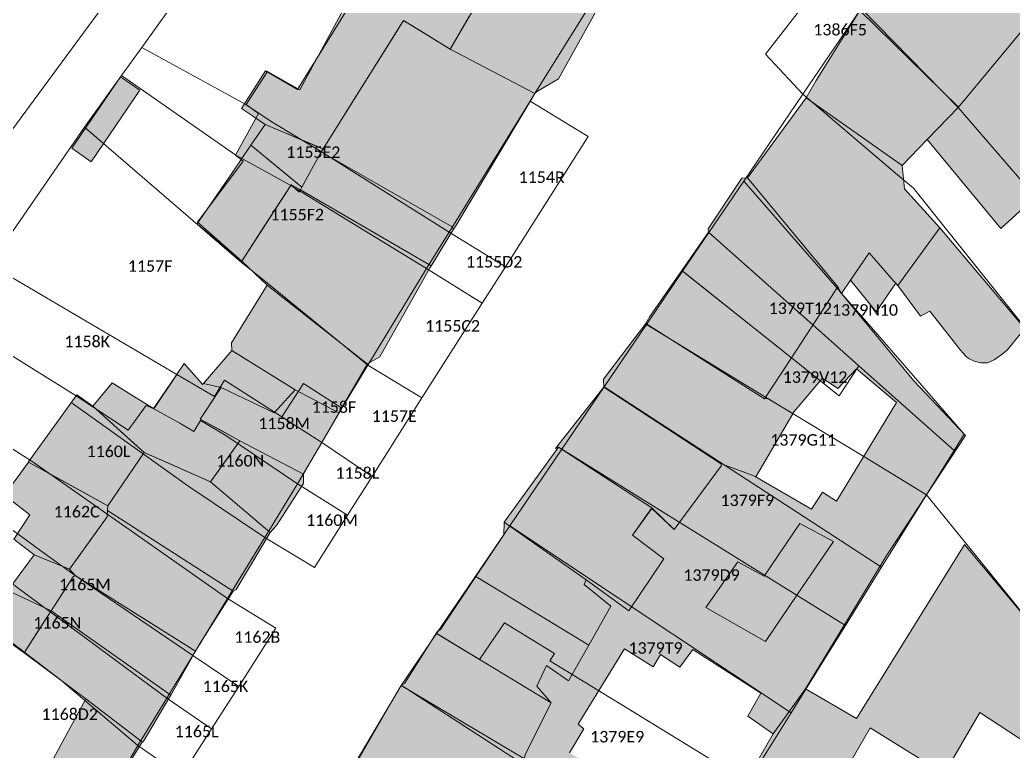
# Model space of a CAD drawing. Header units: metres. Extents: x 113120 to 240396, y 120329 to 242116.
# Drawn here: x 116406.4 to 116475.5, y 121799.9 to 121850.8 of the extents above; entities that cross this region are included whole.
import ezdxf

# ---------------------------------------------------------------- set-up
doc = ezdxf.new("R2010")
doc.units = ezdxf.units.M
doc.header["$LTSCALE"] = 3
for name, color, linetype, lineweight in [('Bpn_CaPa', 78, 'Continuous', 0), ('Bpn_ReBu', 4, 'Continuous', 0), ('Bpt_CaNu', 7, 'Continuous', 0), ('Hachure bâtiment', 11, 'Continuous', 0)]:
    doc.layers.add(name, color=color, linetype=linetype, lineweight=lineweight)
doc.styles.add('Legend', font='')
doc.styles.get('Legend').set_extended_font_data('Calibri')

msp = doc.modelspace()

# ---------------------------------------------------------------- hatches: boundary and pattern name
at = {"layer": 'Hachure bâtiment'}
h = msp.add_hatch(color=256, dxfattribs=at)
h.dxf.hatch_style = 1
h.paths.add_polyline_path([(116441.077, 121856.999), (116440.914, 121856.794), (116440.902, 121856.801), (116439.158, 121857.787), (116438.631, 121858.085), (116436.343, 121859.172), (116434.728, 121860.004), (116434.434, 121860.155), (116433.946, 121860.406), (116434.281, 121861.365), (116436.499, 121864.6), (116436.506, 121864.609), (116437.086, 121865.455), (116437.261, 121865.339), (116437.443, 121865.218), (116437.818, 121864.969), (116439.539, 121867.417), (116438.623, 121867.926), (116436.676, 121869.009), (116437.404, 121870.317), (116439.441, 121869.242), (116440.433, 121868.719), (116440.452, 121868.715), (116441.615, 121868.485), (116445.12, 121867.791), (116444.145, 121866.155), (116443.563, 121865.179), (116443.011, 121864.251), (116441.845, 121862.295), (116441.843, 121862.292), (116441.859, 121862.285), (116443.957, 121861.379), (116444.132, 121860.848), (116444.095, 121860.801), (116441.805, 121857.916)], flags=16)
h.paths.add_polyline_path([(116434.976, 121855.232), (116433.905, 121855.761), (116434.008, 121855.904), (116436.343, 121859.172), (116436.951, 121858.883), (116437.877, 121858.443), (116438.631, 121858.085), (116436.213, 121854.621), (116436.089, 121854.444), (116438.835, 121853.095), (116438.537, 121852.581), (116437.631, 121851.02), (116436.321, 121848.763), (116433.639, 121850.396), (116433.375, 121850.556), (116433.234, 121850.643), (116433.063, 121850.747), (116432.228, 121849.414), (116429.293, 121844.72), (116429.229, 121844.618), (116428.876, 121844.054), (116427.469, 121841.804), (116427.311, 121841.871), (116424.752, 121842.953), (116424.031, 121843.258), (116423.428, 121843.514), (116422.559, 121844.107), (116421.791, 121844.632), (116423.453, 121847.258), (116424.252, 121846.786), (116425.688, 121845.938), (116429.022, 121851.328), (116427.643, 121852.151), (116428.508, 121853.52), (116429.811, 121855.582), (116431.164, 121854.792), (116432.61, 121853.949), (116433.882, 121853.207), (116434.874, 121855.041)], flags=16)
h.paths.add_polyline_path([(116443.681, 121876.213), (116448.519, 121873.492), (116444.145, 121866.155), (116441.843, 121862.292), (116443.957, 121861.379), (116444.132, 121860.848), (116441.077, 121856.999), (116440.914, 121856.794), (116438.631, 121858.085), (116436.089, 121854.444), (116438.835, 121853.095), (116436.321, 121848.763), (116433.062, 121850.747), (116427.469, 121841.804), (116427.328, 121841.598), (116425.998, 121839.147), (116425.89, 121838.949), (116425.808, 121838.798), (116425.249, 121839.314), (116421.804, 121833.986), (116418.717, 121836.718), (116421.9, 121840.951), (116421.367, 121841.368), (116422.967, 121844.268), (116422.1, 121844.901), (116423.6, 121847.201), (116425.85, 121845.918), (116428.85, 121851.451), (116428.05, 121852.001), (116430.417, 121855.451), (116433.9, 121853.018), (116435.167, 121854.951), (116434.15, 121855.718), (116436.267, 121859.068), (116434.117, 121860.218), (116434.246, 121860.437), (116437.05, 121865.201), (116438.117, 121864.601), (116439.467, 121867.051), (116436.967, 121868.701), (116437.567, 121869.868), (116437.898, 121869.666), (116440.267, 121868.218), (116443.567, 121873.651), (116442.15, 121874.668), (116443.401, 121876.371)])
h = msp.add_hatch(color=256, dxfattribs=at)
h.dxf.hatch_style = 1
h.paths.add_polyline_path([(116441.077, 121856.999), (116440.914, 121856.794), (116440.902, 121856.801), (116439.158, 121857.787), (116438.631, 121858.085), (116436.343, 121859.172), (116434.728, 121860.004), (116434.434, 121860.155), (116433.946, 121860.406), (116434.281, 121861.365), (116436.499, 121864.6), (116436.506, 121864.609), (116437.086, 121865.455), (116437.261, 121865.339), (116437.443, 121865.218), (116437.818, 121864.969), (116439.539, 121867.417), (116438.623, 121867.926), (116436.676, 121869.009), (116437.404, 121870.317), (116439.441, 121869.242), (116440.433, 121868.719), (116440.452, 121868.715), (116441.615, 121868.485), (116445.12, 121867.791), (116444.145, 121866.155), (116443.563, 121865.179), (116443.011, 121864.251), (116441.845, 121862.295), (116441.843, 121862.292), (116441.859, 121862.285), (116443.957, 121861.379), (116444.132, 121860.848), (116444.095, 121860.801), (116441.805, 121857.916)], flags=16)
h.paths.add_polyline_path([(116440.914, 121856.794), (116441.077, 121856.999), (116447.227, 121852.768), (116447.118, 121852.571), (116443.865, 121846.688), (116442.316, 121845.794), (116442.219, 121845.662), (116436.321, 121848.763), (116438.835, 121853.095), (116436.089, 121854.444), (116438.631, 121858.085)], flags=17)
h.paths.add_polyline_path([(116434.976, 121855.232), (116433.905, 121855.761), (116434.008, 121855.904), (116436.343, 121859.172), (116436.951, 121858.883), (116437.877, 121858.443), (116438.631, 121858.085), (116436.213, 121854.621), (116436.089, 121854.444), (116438.835, 121853.095), (116438.537, 121852.581), (116437.631, 121851.02), (116436.321, 121848.763), (116433.639, 121850.396), (116433.375, 121850.556), (116433.234, 121850.643), (116433.063, 121850.747), (116432.228, 121849.414), (116429.293, 121844.72), (116429.229, 121844.618), (116428.876, 121844.054), (116427.469, 121841.804), (116427.311, 121841.871), (116424.752, 121842.953), (116424.031, 121843.258), (116423.428, 121843.514), (116422.559, 121844.107), (116421.791, 121844.632), (116423.453, 121847.258), (116424.252, 121846.786), (116425.688, 121845.938), (116429.022, 121851.328), (116427.643, 121852.151), (116428.508, 121853.52), (116429.811, 121855.582), (116431.164, 121854.792), (116432.61, 121853.949), (116433.882, 121853.207), (116434.874, 121855.041)], flags=16)
h = msp.add_hatch(color=256, dxfattribs=at)
h.dxf.hatch_style = 1
h.paths.add_polyline_path([(116427.11, 121864.258), (116431.327, 121862.332), (116429.094, 121857.439), (116424.877, 121859.365)], flags=17)
h.paths.add_polyline_path([(116434.976, 121855.232), (116433.905, 121855.761), (116434.008, 121855.904), (116436.343, 121859.172), (116436.951, 121858.883), (116437.877, 121858.443), (116438.631, 121858.085), (116436.213, 121854.621), (116436.089, 121854.444), (116438.835, 121853.095), (116438.537, 121852.581), (116437.631, 121851.02), (116436.321, 121848.763), (116433.639, 121850.396), (116433.375, 121850.556), (116433.234, 121850.643), (116433.063, 121850.747), (116432.228, 121849.414), (116429.293, 121844.72), (116429.229, 121844.618), (116428.876, 121844.054), (116427.469, 121841.804), (116427.311, 121841.871), (116424.752, 121842.953), (116424.031, 121843.258), (116423.428, 121843.514), (116422.559, 121844.107), (116421.791, 121844.632), (116423.453, 121847.258), (116424.252, 121846.786), (116425.688, 121845.938), (116429.022, 121851.328), (116427.643, 121852.151), (116428.508, 121853.52), (116429.811, 121855.582), (116431.164, 121854.792), (116432.61, 121853.949), (116433.882, 121853.207), (116434.874, 121855.041)], flags=16)
h = msp.add_hatch(color=256, dxfattribs=at)
h.dxf.hatch_style = 1
h.paths.add_polyline_path([(116497.65, 121861.018), (116495.717, 121859.468), (116502.967, 121850.851), (116497.711, 121846.815), (116493.7, 121851.818), (116492.4, 121850.451), (116486.75, 121856.618), (116485.367, 121854.851), (116490.25, 121848.701), (116490.08, 121848.555), (116484.344, 121843.639), (116480.367, 121848.068), (116476.6, 121843.618), (116478.517, 121841.418), (116476.567, 121839.651), (116477.26, 121838.632), (116474.65, 121836.268), (116469.535, 121842.476), (116471.698, 121844.722), (116477.715, 121851.965), (116477.766, 121852.432), (116482.524, 121857.613), (116482.712, 121857.817), (116485.894, 121862.006), (116486.089, 121862.262), (116486.915, 121863.079), (116489.017, 121860.751), (116487.267, 121859.368), (116490.317, 121855.618), (116494.5, 121858.568), (116492.867, 121860.601), (116495.9, 121863.118)])
h = msp.add_hatch(color=256, dxfattribs=at)
h.dxf.hatch_style = 1
h.paths.add_polyline_path([(116434.976, 121855.232), (116433.905, 121855.761), (116434.008, 121855.904), (116436.343, 121859.172), (116436.951, 121858.883), (116437.877, 121858.443), (116438.631, 121858.085), (116436.213, 121854.621), (116436.089, 121854.444), (116438.835, 121853.095), (116438.537, 121852.581), (116437.631, 121851.02), (116436.321, 121848.763), (116433.639, 121850.396), (116433.375, 121850.556), (116433.234, 121850.643), (116433.063, 121850.747), (116432.228, 121849.414), (116429.293, 121844.72), (116429.229, 121844.618), (116428.876, 121844.054), (116427.469, 121841.804), (116427.311, 121841.871), (116424.752, 121842.953), (116424.031, 121843.258), (116423.428, 121843.514), (116422.559, 121844.107), (116421.791, 121844.632), (116423.453, 121847.258), (116424.252, 121846.786), (116425.688, 121845.938), (116429.022, 121851.328), (116427.643, 121852.151), (116428.508, 121853.52), (116429.811, 121855.582), (116431.164, 121854.792), (116432.61, 121853.949), (116433.882, 121853.207), (116434.874, 121855.041)], flags=16)
h.paths.add_polyline_path([(116425.439, 121839.608), (116425.998, 121839.147), (116425.89, 121838.949), (116425.249, 121839.314), (116424.502, 121838.159), (116423.138, 121836.049), (116421.804, 121833.986), (116418.691, 121836.563), (116418.85, 121836.796), (116421.183, 121840.22), (116422.446, 121842.074)])
h = msp.add_hatch(color=256, dxfattribs=at)
h.dxf.hatch_style = 1
h.paths.add_polyline_path([(116434.976, 121855.232), (116433.905, 121855.761), (116434.008, 121855.904), (116436.343, 121859.172), (116436.951, 121858.883), (116437.877, 121858.443), (116438.631, 121858.085), (116436.213, 121854.621), (116436.089, 121854.444), (116438.835, 121853.095), (116438.537, 121852.581), (116437.631, 121851.02), (116436.321, 121848.763), (116433.639, 121850.396), (116433.375, 121850.556), (116433.234, 121850.643), (116433.063, 121850.747), (116432.228, 121849.414), (116429.293, 121844.72), (116429.229, 121844.618), (116428.876, 121844.054), (116427.469, 121841.804), (116427.311, 121841.871), (116424.752, 121842.953), (116424.031, 121843.258), (116423.428, 121843.514), (116422.559, 121844.107), (116421.791, 121844.632), (116423.453, 121847.258), (116424.252, 121846.786), (116425.688, 121845.938), (116429.022, 121851.328), (116427.643, 121852.151), (116428.508, 121853.52), (116429.811, 121855.582), (116431.164, 121854.792), (116432.61, 121853.949), (116433.882, 121853.207), (116434.874, 121855.041)], flags=16)
h.paths.add_polyline_path([(116436.321, 121848.763), (116442.219, 121845.662), (116442.123, 121845.501), (116436.703, 121836.451), (116436.549, 121836.215), (116436.457, 121836.372), (116427.328, 121841.598), (116427.469, 121841.804), (116433.062, 121850.747)], flags=17)
h = msp.add_hatch(color=256, dxfattribs=at)
h.dxf.hatch_style = 1
h.paths.add_polyline_path([(116434.976, 121855.232), (116433.905, 121855.761), (116434.008, 121855.904), (116436.343, 121859.172), (116436.951, 121858.883), (116437.877, 121858.443), (116438.631, 121858.085), (116436.213, 121854.621), (116436.089, 121854.444), (116438.835, 121853.095), (116438.537, 121852.581), (116437.631, 121851.02), (116436.321, 121848.763), (116433.639, 121850.396), (116433.375, 121850.556), (116433.234, 121850.643), (116433.063, 121850.747), (116432.228, 121849.414), (116429.293, 121844.72), (116429.229, 121844.618), (116428.876, 121844.054), (116427.469, 121841.804), (116427.311, 121841.871), (116424.752, 121842.953), (116424.031, 121843.258), (116423.428, 121843.514), (116422.559, 121844.107), (116421.791, 121844.632), (116423.453, 121847.258), (116424.252, 121846.786), (116425.688, 121845.938), (116429.022, 121851.328), (116427.643, 121852.151), (116428.508, 121853.52), (116429.811, 121855.582), (116431.164, 121854.792), (116432.61, 121853.949), (116433.882, 121853.207), (116434.874, 121855.041)], flags=16)
h.paths.add_polyline_path([(116427.469, 121841.804), (116427.328, 121841.598), (116425.998, 121839.147), (116422.447, 121842.074), (116423.428, 121843.514)], flags=17)
h = msp.add_hatch(color=256, dxfattribs=at)
h.dxf.hatch_style = 1
h.paths.add_polyline_path([(116477.766, 121852.432), (116477.715, 121851.965), (116471.698, 121844.722), (116464.836, 121851.446), (116471.084, 121858.544), (116471.469, 121858.566)])
h = msp.add_hatch(color=256, dxfattribs=at)
h.dxf.hatch_style = 1
h.paths.add_polyline_path([(116471.698, 121844.722), (116469.535, 121842.476), (116467.777, 121840.65), (116461.099, 121845.373), (116461.802, 121846.571), (116464.836, 121851.446)])
h = msp.add_hatch(color=256, dxfattribs=at)
h.dxf.hatch_style = 1
h.paths.add_polyline_path([(116414.717, 121845.901), (116411.317, 121840.918), (116409.967, 121841.851), (116413.367, 121846.818)])
h = msp.add_hatch(color=256, dxfattribs=at)
h.dxf.hatch_style = 1
h.paths.add_polyline_path([(116470.419, 121836.317), (116467.484, 121832.287), (116467.482, 121832.284), (116467.338, 121832.45), (116467.19, 121832.62), (116465.498, 121834.567), (116464.196, 121832.662), (116463.573, 121831.751), (116463.315, 121832.2), (116457.012, 121839.803), (116461.099, 121845.373), (116467.777, 121840.65), (116467.947, 121839.036)])
h = msp.add_hatch(color=256, dxfattribs=at)
h.dxf.hatch_style = 1
h.paths.add_polyline_path([(116436.457, 121836.372), (116436.549, 121836.215), (116435.075, 121833.816), (116434.987, 121833.669), (116425.89, 121838.949), (116425.998, 121839.147), (116427.328, 121841.598)])
h = msp.add_hatch(color=256, dxfattribs=at)
h.dxf.hatch_style = 1
h.paths.add_polyline_path([(116463.315, 121832.2), (116463.133, 121831.922), (116460.074, 121827.264), (116452.447, 121833.347), (116454.293, 121836.013), (116454.279, 121836.245), (116456.627, 121839.781), (116457.012, 121839.803)])
h = msp.add_hatch(color=256, dxfattribs=at)
h.dxf.hatch_style = 1
h.paths.add_polyline_path([(116425.808, 121838.798), (116425.89, 121838.949), (116434.987, 121833.669), (116434.887, 121833.491), (116431.429, 121827.34), (116430.544, 121826.837), (116423.573, 121832.324), (116421.804, 121833.986), (116425.249, 121839.314)])
h = msp.add_hatch(color=256, dxfattribs=at)
h.dxf.hatch_style = 1
h.paths.add_polyline_path([(116467.484, 121832.287), (116470.419, 121836.317), (116476.317, 121829.301), (116475.1, 121827.801), (116474.65, 121827.451), (116474.2, 121827.118), (116473.717, 121826.918), (116473.267, 121826.918), (116472.8, 121827.018), (116472.4, 121827.218), (116472.2, 121827.401), (116472.017, 121827.601), (116471.85, 121827.801), (116469.717, 121830.501), (116469.067, 121830.151)])
h = msp.add_hatch(color=256, dxfattribs=at)
h.dxf.hatch_style = 1
h.paths.add_polyline_path([(116467.19, 121832.62), (116467.338, 121832.45), (116465.967, 121830.468), (116464.196, 121832.662), (116465.498, 121834.567)])
h = msp.add_hatch(color=256, dxfattribs=at)
h.dxf.hatch_style = 1
h.paths.add_polyline_path([(116460.074, 121827.264), (116458.198, 121824.408), (116449.934, 121829.645), (116450.224, 121830.137), (116452.447, 121833.347)])
h = msp.add_hatch(color=256, dxfattribs=at)
h.dxf.hatch_style = 1
h.paths.add_polyline_path([(116430.544, 121826.837), (116430.456, 121826.685), (116428.566, 121823.424), (116425.525, 121825.023), (116421.107, 121827.764), (116421.085, 121828.301), (116423.573, 121832.324)])
h = msp.add_hatch(color=256, dxfattribs=at)
h.dxf.hatch_style = 1
h.paths.add_polyline_path([(116458.09, 121812.093), (116456.35, 121813.051), (116454.117, 121809.868), (116458.267, 121807.501), (116460.457, 121810.725), (116463, 121814.468), (116460.65, 121815.718), (116458.167, 121812.051)], flags=16)
h.paths.add_polyline_path([(116463.573, 121831.751), (116468.6, 121825.668), (116472.2, 121821.851), (116469.481, 121817.719), (116466.717, 121813.518), (116461.067, 121804.201), (116458.8, 121801.068), (116457.05, 121802.318), (116457.95, 121803.901), (116453.217, 121806.951), (116452.317, 121805.718), (116450.967, 121806.601), (116450.45, 121805.751), (116448.45, 121807.001), (116445.217, 121801.751), (116445.617, 121801.418), (116444.617, 121799.751), (116446.25, 121798.801), (116445.267, 121797.068), (116446.517, 121796.268), (116443.167, 121790.201), (116438.103, 121793.417), (116441.351, 121798.782), (116441.389, 121798.96), (116441.436, 121799.18), (116441.533, 121799.643), (116443.338, 121803.225), (116442.344, 121804.405), (116443.034, 121805.837), (116444.563, 121804.764), (116445.974, 121807.249), (116447.511, 121809.958), (116445.649, 121811.475), (116445.785, 121811.792), (116448.765, 121809.643), (116451.185, 121813.261), (116449.006, 121814.914), (116450.368, 121816.77), (116451.918, 121815.313), (116455.218, 121819.754), (116455.133, 121819.903), (116457.337, 121819.085), (116457.549, 121819.005), (116461.467, 121816.718), (116462.25, 121817.901), (116463.217, 121817.268), (116465.17, 121820.482), (116467.4, 121824.151), (116464.6, 121826.501), (116463.317, 121825.118), (116462.25, 121825.851), (116460.153, 121823.383), (116458.429, 121824.421), (116458.198, 121824.408), (116460.074, 121827.264), (116463.133, 121831.922), (116463.315, 121832.2)])
h = msp.add_hatch(color=256, dxfattribs=at)
h.dxf.hatch_style = 1
h.paths.add_polyline_path([(116458.198, 121824.408), (116458.429, 121824.421), (116460.153, 121823.383), (116460.174, 121823.371), (116457.603, 121818.985), (116457.549, 121819.005), (116457.337, 121819.085), (116455.133, 121819.903), (116447.009, 121825.215), (116446.997, 121825.778), (116449.934, 121829.645)], flags=17)
h = msp.add_hatch(color=256, dxfattribs=at)
h.dxf.hatch_style = 1
h.paths.add_polyline_path([(116420.366, 121825.196), (116419.132, 121825.475), (116421.107, 121827.764), (116425.525, 121825.023), (116424.052, 121823.424)])
h = msp.add_hatch(color=256, dxfattribs=at)
h.dxf.hatch_style = 1
h.paths.add_polyline_path([(116417.794, 121826.857), (116419.001, 121825.505), (116419.081, 121825.415), (116419.132, 121825.475), (116420.366, 121825.196), (116420.222, 121824.976), (116419.426, 121823.76), (116418.918, 121822.984), (116420.206, 121822.282), (116421.671, 121821.482), (116421.07, 121820.641), (116421.001, 121820.543), (116420.929, 121820.443), (116420.583, 121819.958), (116419.634, 121818.63), (116416.868, 121819.852), (116415.014, 121820.671), (116414.114, 121821.482), (116411.439, 121823.893), (116412.787, 121825.528), (116414.46, 121824.483), (116415.657, 121823.735), (116416.169, 121824.484), (116417.254, 121826.068)])
h = msp.add_hatch(color=256, dxfattribs=at)
h.dxf.hatch_style = 1
h.paths.add_polyline_path([(116410.312, 121824.693), (116410.315, 121824.691), (116411.439, 121823.893), (116415.014, 121820.671), (116412.474, 121816.953), (116406.951, 121820), (116406.962, 121820.015)])
h = msp.add_hatch(color=256, dxfattribs=at)
h.dxf.hatch_style = 1
h.paths.add_polyline_path([(116424.052, 121823.424), (116425.525, 121825.023), (116428.566, 121823.424), (116426.187, 121819.32), (116426.093, 121819.157), (116421.671, 121821.482), (116418.918, 121822.984), (116420.222, 121824.976), (116420.366, 121825.196)])
h = msp.add_hatch(color=256, dxfattribs=at)
h.dxf.hatch_style = 1
h.paths.add_polyline_path([(116455.133, 121819.903), (116455.218, 121819.754), (116451.918, 121815.313), (116450.366, 121816.809), (116443.868, 121821.037), (116443.642, 121820.947), (116446.898, 121825.073), (116447.009, 121825.215)], flags=17)
h.paths.add_polyline_path([(116458.09, 121812.093), (116456.35, 121813.051), (116454.117, 121809.868), (116458.267, 121807.501), (116460.457, 121810.725), (116463, 121814.468), (116460.65, 121815.718), (116458.167, 121812.051)], flags=16)
h = msp.add_hatch(color=256, dxfattribs=at)
h.dxf.hatch_style = 1
h.paths.add_polyline_path([(116426.093, 121819.157), (116426.099, 121818.51), (116424.219, 121815.588), (116423.777, 121815.108), (116419.634, 121818.63), (116421.671, 121821.482)])
h = msp.add_hatch(color=256, dxfattribs=at)
h.dxf.hatch_style = 1
h.paths.add_polyline_path([(116419.634, 121818.63), (116423.777, 121815.108), (116421.421, 121811.121), (116421.215, 121811.004), (116412.456, 121816.637), (116412.474, 121816.953), (116415.014, 121820.671)])
h = msp.add_hatch(color=256, dxfattribs=at)
h.dxf.hatch_style = 1
h.paths.add_polyline_path([(116450.366, 121816.809), (116449.006, 121814.914), (116451.185, 121813.261), (116448.765, 121809.643), (116445.785, 121811.792), (116440.082, 121815.808), (116443.868, 121821.037)], flags=17)
h = msp.add_hatch(color=256, dxfattribs=at)
h.dxf.hatch_style = 1
h.paths.add_polyline_path([(116412.474, 121816.953), (116412.456, 121816.637), (116412.429, 121816.182), (116410.715, 121813.798), (116410.551, 121813.569), (116409.809, 121812.538), (116407.359, 121813.543), (116405.935, 121814.642), (116407.039, 121816.323), (116405.296, 121817.689), (116406.951, 121820), (116408.788, 121818.986), (116412.103, 121817.158)])
h = msp.add_hatch(color=256, dxfattribs=at)
h.dxf.hatch_style = 1
h.paths.add_polyline_path([(116421.215, 121811.004), (116418.793, 121807.215), (116418.575, 121806.825), (116410.212, 121812.093), (116409.809, 121812.538), (116412.429, 121816.182), (116412.456, 121816.637)])
h = msp.add_hatch(color=256, dxfattribs=at)
h.dxf.hatch_style = 1
h.paths.add_polyline_path([(116445.785, 121811.792), (116445.649, 121811.475), (116447.511, 121809.958), (116445.974, 121807.249), (116438.093, 121812.029), (116440.044, 121814.943), (116440.082, 121815.808)])
h = msp.add_hatch(color=256, dxfattribs=at)
h.dxf.hatch_style = 1
h.paths.add_polyline_path([(116481.417, 121803.001), (116478.75, 121798.918), (116478.569, 121799.037), (116473.2, 121802.551), (116470.717, 121798.301), (116465.55, 121801.501), (116457.967, 121788.318), (116456.347, 121789.213), (116453.017, 121791.051), (116453.021, 121791.057), (116458.8, 121801.068), (116461.067, 121804.201), (116464.6, 121802.151), (116472.097, 121814.219), (116472.117, 121814.251), (116476.85, 121808.601), (116481.229, 121803.231)])
h.paths.add_polyline_path([(116458.09, 121812.093), (116456.35, 121813.051), (116454.117, 121809.868), (116458.267, 121807.501), (116460.457, 121810.725), (116463, 121814.468), (116460.65, 121815.718), (116458.167, 121812.051)], flags=16)
h = msp.add_hatch(color=256, dxfattribs=at)
h.dxf.hatch_style = 1
h.paths.add_polyline_path([(116409.809, 121812.538), (116410.156, 121812.155), (116410.212, 121812.093), (116410.062, 121812.01), (116408.534, 121809.631), (116405.508, 121811.065), (116407.359, 121813.543)])
h = msp.add_hatch(color=256, dxfattribs=at)
h.dxf.hatch_style = 1
h.paths.add_polyline_path([(116418.575, 121806.825), (116416.962, 121803.935), (116416.874, 121803.778), (116408.534, 121809.631), (116410.062, 121812.01), (116410.212, 121812.093)])
h = msp.add_hatch(color=256, dxfattribs=at)
h.dxf.hatch_style = 1
h.paths.add_polyline_path([(116406.664, 121806.719), (116402.661, 121809.579), (116404.353, 121811.886), (116405.508, 121811.065), (116408.534, 121809.631), (116407.478, 121807.986)])
h = msp.add_hatch(color=256, dxfattribs=at)
h.dxf.hatch_style = 1
h.paths.add_polyline_path([(116445.974, 121807.249), (116444.563, 121804.764), (116443.034, 121805.837), (116442.344, 121804.405), (116443.338, 121803.225), (116435.34, 121808.076), (116435.444, 121808.211), (116435.631, 121808.351), (116438.093, 121812.029)])
h = msp.add_hatch(color=256, dxfattribs=at)
h.dxf.hatch_style = 1
h.paths.add_polyline_path([(116416.874, 121803.778), (116416.759, 121803.584), (116415.013, 121800.642), (116414.903, 121800.508), (116410.947, 121803.511), (116406.664, 121806.719), (116408.534, 121809.631)])
h = msp.add_hatch(color=256, dxfattribs=at)
h.dxf.hatch_style = 1
h.paths.add_polyline_path([(116443.338, 121803.225), (116441.533, 121799.643), (116441.436, 121799.18), (116441.389, 121798.96), (116432.908, 121804.472), (116433.142, 121804.575), (116435.24, 121807.917), (116435.34, 121808.076)])
h = msp.add_hatch(color=256, dxfattribs=at)
h.dxf.hatch_style = 1
h.paths.add_polyline_path([(116441.389, 121798.96), (116441.351, 121798.782), (116438.103, 121793.417), (116429.472, 121798.489), (116432.908, 121804.472)])
h = msp.add_hatch(color=256, dxfattribs=at)
h.dxf.hatch_style = 1
h.paths.add_polyline_path([(116414.903, 121800.508), (116414.767, 121800.361), (116412.099, 121796.022), (116411.947, 121795.856), (116408.016, 121798.085), (116408.087, 121798.242), (116410.947, 121803.511)])

# ---------------------------------------------------------------- linework, layer by layer
at = {"layer": 'Bpn_CaPa'}
for points in [[(116413.633, 121853.8), (116407.75, 121857.733), (116413.716, 121866.851), (116415.767, 121869.917), (116418.242, 121874.028), (116421.47, 121872.217), (116425.05, 121870.208), (116427.503, 121868.832), (116429.143, 121871.546), (116431.123, 121870.582), (116427.1, 121864), (116438.446, 121857.835), (116438.631, 121858.084), (116440.914, 121856.793), (116446.815, 121853.051), (116442.219, 121845.661), (116441.894, 121845.132), (116436.245, 121836.002), (116427.346, 121841.605), (116423.858, 121843.726), (116422.099, 121844.898), (116414.845, 121848.868), (116416.85, 121851.65), (116413.633, 121853.8)], [(116464.932, 121851.576), (116470.764, 121858.447), (116471.109, 121858.119), (116477.273, 121851.431), (116486.302, 121840.697), (116479.589, 121835.508), (116478.546, 121836.721), (116476.25, 121839.392), (116471.68, 121844.702), (116464.932, 121851.576)], [(116413.633, 121853.8), (116390.739, 121822.695), (116388.936, 121819.832), (116380.295, 121808.409), (116373.074, 121812.586), (116382.146, 121825.277), (116386.993, 121831.663), (116397.037, 121846.328), (116398.667, 121845.167), (116407.75, 121857.733), (116413.633, 121853.8)], [(116389.307, 121801.526), (116379.475, 121807.324), (116380.295, 121808.409), (116388.936, 121819.832), (116390.739, 121822.695), (116413.633, 121853.8), (116416.85, 121851.65), (116414.845, 121848.868), (116413.436, 121846.915), (116410.855, 121843.329), (116404.24, 121833.765), (116401.364, 121830.164), (116398.234, 121825.742), (116395.793, 121822.407), (116401.3, 121818.567), (116399.587, 121816.892), (116399.227, 121816.541), (116396.933, 121814.3), (116396.256, 121813.166), (116396.106, 121812.915), (116389.924, 121802.56), (116389.307, 121801.526)], [(116464.932, 121851.576), (116460.867, 121845.624), (116458.271, 121848.4), (116462.602, 121854.001), (116464.932, 121851.576)], [(116481.15, 121833.694), (116481.896, 121832.827), (116492.8, 121820.15), (116489.3, 121817.35), (116487.248, 121815.709), (116476.35, 121829.34), (116470.588, 121836.548), (116468.575, 121839.066), (116467.317, 121840.127), (116460.867, 121845.624), (116464.932, 121851.576), (116471.68, 121844.702), (116476.25, 121839.392), (116478.546, 121836.721), (116479.589, 121835.508), (116481.15, 121833.694)], [(116436.245, 121836.002), (116434.663, 121833.477), (116425.222, 121839.271), (116421.383, 121841.383), (116413.436, 121846.915), (116414.845, 121848.868), (116422.099, 121844.898), (116423.858, 121843.726), (116427.346, 121841.605), (116436.245, 121836.002)], [(116413.436, 121846.915), (116421.383, 121841.383), (116425.222, 121839.271), (116434.663, 121833.477), (116430.589, 121826.739), (116423.473, 121832.564), (116421.759, 121833.92), (116410.855, 121843.329), (116413.436, 121846.915)], [(116492.8, 121820.15), (116495.917, 121816.434), (116491.97, 121813.509), (116483.117, 121806.95), (116481.233, 121803.233), (116472.195, 121814.375), (116469.483, 121817.717), (116471.397, 121820.796), (116472.115, 121821.949), (116468.549, 121826.04), (116465.322, 121829.744), (116463.573, 121831.75), (116463.258, 121832.112), (116456.758, 121839.571), (116460.867, 121845.624), (116467.317, 121840.127), (116468.575, 121839.066), (116470.588, 121836.548), (116476.35, 121829.34), (116487.248, 121815.709), (116489.3, 121817.35), (116492.8, 121820.15)], [(116441.894, 121845.132), (116445.155, 121843.129), (116445.916, 121842.663), (116440.168, 121833.609), (116436.245, 121836.002), (116441.894, 121845.132)], [(116428.765, 121823.765), (116426.092, 121825.482), (116424.598, 121823.155), (116420.605, 121825.714), (116419.905, 121824.567), (116417.29, 121826.094), (116404.24, 121833.765), (116410.855, 121843.329), (116421.759, 121833.92), (116423.473, 121832.564), (116430.589, 121826.739), (116428.765, 121823.765)], [(116464.779, 121826.693), (116461.575, 121829.548), (116454.334, 121836), (116456.758, 121839.571), (116463.258, 121832.112), (116463.573, 121831.75), (116465.322, 121829.744), (116468.549, 121826.04), (116472.115, 121821.949), (116471.397, 121820.796), (116467.482, 121824.284), (116464.779, 121826.693)], [(116440.168, 121833.609), (116438.554, 121831.076), (116434.663, 121833.477), (116436.245, 121836.002), (116440.168, 121833.609)], [(116452.502, 121833.302), (116454.334, 121836), (116461.575, 121829.548), (116464.779, 121826.693), (116463.408, 121824.605), (116460.074, 121827.263), (116452.502, 121833.302)], [(116401.364, 121830.164), (116404.24, 121833.765), (116417.29, 121826.094), (116415.678, 121823.699), (116415.143, 121823.938), (116413.901, 121822.223), (116410.268, 121824.621), (116401.364, 121830.164)], [(116438.554, 121831.076), (116434.34, 121824.465), (116430.589, 121826.739), (116434.663, 121833.477), (116438.554, 121831.076)], [(116452.502, 121833.302), (116460.074, 121827.263), (116463.408, 121824.605), (116464.779, 121826.693), (116467.482, 121824.284), (116471.397, 121820.796), (116469.483, 121817.717), (116465.108, 121820.379), (116460.193, 121823.369), (116458.28, 121824.532), (116449.98, 121829.587), (116452.502, 121833.302)], [(116398.234, 121825.742), (116401.364, 121830.164), (116410.268, 121824.621), (116409.917, 121824.157), (116418.119, 121818.29), (116423.403, 121814.749), (116420.816, 121810.51), (116407.288, 121819.991), (116407.132, 121820.087), (116398.234, 121825.742)], [(116449.98, 121829.587), (116458.28, 121824.532), (116460.193, 121823.369), (116465.108, 121820.379), (116469.483, 121817.717), (116466.354, 121812.684), (116462.108, 121815.442), (116460.966, 121816.183), (116457.394, 121818.504), (116447.028, 121825.238), (116449.98, 121829.587)], [(116427.372, 121821.368), (116428.765, 121823.765), (116430.589, 121826.739), (116434.34, 121824.465), (116430.875, 121819), (116427.372, 121821.368)], [(116427.372, 121821.368), (116425.679, 121818.475), (116420.692, 121821.854), (116418.927, 121822.901), (116418.459, 121822.133), (116417.501, 121822.718), (116415.678, 121823.699), (116417.29, 121826.094), (116419.905, 121824.567), (116420.605, 121825.714), (116424.598, 121823.155), (116427.372, 121821.368)], [(116398.234, 121825.742), (116407.132, 121820.087), (116407.288, 121819.991), (116420.816, 121810.51), (116418.387, 121806.532), (116410.212, 121812.092), (116407.826, 121813.821), (116406.741, 121814.608), (116401.3, 121818.567), (116395.793, 121822.407), (116398.234, 121825.742)], [(116427.372, 121821.368), (116424.598, 121823.155), (116426.092, 121825.482), (116428.765, 121823.765), (116427.372, 121821.368)], [(116463.832, 121808.627), (116455.255, 121813.956), (116450.481, 121816.922), (116444.082, 121820.899), (116447.028, 121825.238), (116457.394, 121818.504), (116460.966, 121816.183), (116462.108, 121815.442), (116466.354, 121812.684), (116463.832, 121808.627)], [(116415.678, 121823.699), (116417.501, 121822.718), (116418.459, 121822.133), (116418.927, 121822.901), (116420.692, 121821.854), (116425.679, 121818.475), (116423.403, 121814.749), (116418.119, 121818.29), (116409.917, 121824.157), (116410.268, 121824.621), (116413.901, 121822.223), (116415.143, 121823.938), (116415.678, 121823.699)], [(116427.372, 121821.368), (116430.875, 121819), (116429.166, 121816.298), (116425.679, 121818.475), (116427.372, 121821.368)], [(116463.832, 121808.627), (116462.521, 121806.519), (116460.051, 121802.547), (116451.828, 121808.016), (116440.467, 121815.573), (116444.082, 121820.899), (116450.481, 121816.922), (116455.255, 121813.956), (116463.832, 121808.627)], [(116401.3, 121818.567), (116406.741, 121814.608), (116407.826, 121813.821), (116410.212, 121812.092), (116418.387, 121806.532), (116416.58, 121803.568), (116406.044, 121811.367), (116399.227, 121816.541), (116399.587, 121816.892), (116401.3, 121818.567)], [(116425.679, 121818.475), (116429.166, 121816.298), (116426.858, 121812.649), (116423.403, 121814.749), (116425.679, 121818.475)], [(116396.933, 121814.3), (116399.227, 121816.541), (116406.044, 121811.367), (116416.58, 121803.568), (116414.567, 121800.257), (116409.186, 121804.827), (116404.718, 121808.236), (116402.817, 121809.95), (116399.258, 121812.582), (116396.933, 121814.3)], [(116457.05, 121797.719), (116448.681, 121802.841), (116443.247, 121806.166), (116443.591, 121806.673), (116440.094, 121808.813), (116438.35, 121806.25), (116435.357, 121808.065), (116440.467, 121815.573), (116451.828, 121808.016), (116460.051, 121802.547), (116457.05, 121797.719)], [(116420.816, 121810.51), (116424.174, 121808.428), (116421.595, 121804.382), (116418.387, 121806.532), (116420.816, 121810.51)], [(116435.357, 121808.065), (116438.35, 121806.25), (116440.094, 121808.813), (116443.591, 121806.673), (116443.247, 121806.166), (116448.681, 121802.841), (116457.05, 121797.719), (116454.428, 121793.503), (116453.572, 121792.127), (116444.538, 121797.508), (116441.48, 121799.33), (116432.893, 121804.444), (116435.357, 121808.065)], [(116411.987, 121795.841), (116410.59, 121796.616), (116408.009, 121798.071), (116405.5, 121799.443), (116405.757, 121800.683), (116401.945, 121802.75), (116404.718, 121808.236), (116409.186, 121804.827), (116414.567, 121800.257), (116411.987, 121795.841)], [(116419.708, 121801.426), (116416.58, 121803.568), (116418.387, 121806.532), (116421.595, 121804.382), (116419.708, 121801.426)], [(116449.57, 121786.285), (116446.835, 121787.946), (116438.028, 121793.292), (116429.398, 121798.532), (116432.893, 121804.444), (116441.48, 121799.33), (116444.538, 121797.508), (116453.572, 121792.127), (116452.938, 121791.107), (116449.57, 121786.285)], [(116419.708, 121801.426), (116417.617, 121798.151), (116414.567, 121800.257), (116416.58, 121803.568), (116419.708, 121801.426)]]:
    msp.add_lwpolyline(points, close=True, dxfattribs=at)
msp.add_lwpolyline([(116457.05, 121797.719), (116460.051, 121802.547), (116462.521, 121806.519), (116463.832, 121808.627), (116466.354, 121812.684), (116469.483, 121817.717), (116472.195, 121814.375), (116481.233, 121803.233)], dxfattribs=at)
at = {"layer": 'Bpn_ReBu'}
for points in [[(116477.766, 121852.432), (116477.715, 121851.965), (116471.698, 121844.722), (116464.836, 121851.446), (116471.084, 121858.544), (116471.469, 121858.566), (116477.766, 121852.432)], [(116440.914, 121856.794), (116441.077, 121856.999), (116447.227, 121852.768), (116447.118, 121852.571), (116443.865, 121846.688), (116442.316, 121845.794), (116442.219, 121845.662), (116436.321, 121848.763), (116438.835, 121853.095), (116436.089, 121854.444), (116438.631, 121858.085), (116440.914, 121856.794)], [(116471.698, 121844.722), (116469.535, 121842.476), (116467.777, 121840.65), (116461.099, 121845.373), (116461.802, 121846.571), (116464.836, 121851.446), (116471.698, 121844.722)], [(116436.321, 121848.763), (116442.219, 121845.662), (116442.123, 121845.501), (116436.703, 121836.451), (116436.549, 121836.215), (116436.457, 121836.372), (116427.328, 121841.598), (116427.469, 121841.804), (116433.062, 121850.747), (116436.321, 121848.763)], [(116414.717, 121845.901), (116411.317, 121840.918), (116409.967, 121841.851), (116413.367, 121846.818), (116414.717, 121845.901)], [(116470.419, 121836.317), (116467.484, 121832.287), (116467.482, 121832.284), (116467.338, 121832.45), (116467.19, 121832.62), (116465.498, 121834.567), (116464.196, 121832.662), (116463.573, 121831.751), (116463.315, 121832.2), (116457.012, 121839.803), (116461.099, 121845.373), (116467.777, 121840.65), (116467.947, 121839.036), (116470.419, 121836.317)], [(116427.469, 121841.804), (116427.328, 121841.598), (116425.998, 121839.147), (116422.447, 121842.074), (116423.428, 121843.514), (116427.469, 121841.804)], [(116425.439, 121839.608), (116425.998, 121839.147), (116425.89, 121838.949), (116425.249, 121839.314), (116424.502, 121838.159), (116423.138, 121836.049), (116421.804, 121833.986), (116418.691, 121836.563), (116418.85, 121836.796), (116421.183, 121840.22), (116422.446, 121842.074), (116425.439, 121839.608)], [(116436.457, 121836.372), (116436.549, 121836.215), (116435.075, 121833.816), (116434.987, 121833.669), (116425.89, 121838.949), (116425.998, 121839.147), (116427.328, 121841.598), (116436.457, 121836.372)], [(116463.315, 121832.2), (116463.133, 121831.922), (116460.074, 121827.264), (116452.447, 121833.347), (116454.293, 121836.013), (116454.279, 121836.245), (116456.627, 121839.781), (116457.012, 121839.803), (116463.315, 121832.2)], [(116425.808, 121838.798), (116425.89, 121838.949), (116434.987, 121833.669), (116434.887, 121833.491), (116431.429, 121827.34), (116430.544, 121826.837), (116423.573, 121832.324), (116421.804, 121833.986), (116425.249, 121839.314), (116425.808, 121838.798)], [(116467.484, 121832.287), (116470.419, 121836.317), (116476.317, 121829.301), (116475.1, 121827.801), (116474.65, 121827.451), (116474.2, 121827.118), (116473.717, 121826.918), (116473.267, 121826.918), (116472.8, 121827.018), (116472.4, 121827.218), (116472.2, 121827.401), (116472.017, 121827.601), (116471.85, 121827.801), (116469.717, 121830.501), (116469.067, 121830.151), (116467.484, 121832.287)], [(116467.19, 121832.62), (116467.338, 121832.45), (116465.967, 121830.468), (116464.196, 121832.662), (116465.498, 121834.567), (116467.19, 121832.62)], [(116460.074, 121827.264), (116458.198, 121824.408), (116449.934, 121829.645), (116450.224, 121830.137), (116452.447, 121833.347), (116460.074, 121827.264)], [(116430.544, 121826.837), (116430.456, 121826.685), (116428.566, 121823.424), (116425.525, 121825.023), (116421.107, 121827.764), (116421.085, 121828.301), (116423.573, 121832.324), (116430.544, 121826.837)], [(116458.198, 121824.408), (116458.429, 121824.421), (116460.153, 121823.383), (116460.174, 121823.371), (116457.603, 121818.985), (116457.549, 121819.005), (116457.337, 121819.085), (116455.133, 121819.903), (116447.009, 121825.215), (116446.997, 121825.778), (116449.934, 121829.645), (116458.198, 121824.408)], [(116420.366, 121825.196), (116419.132, 121825.475), (116421.107, 121827.764), (116425.525, 121825.023), (116424.052, 121823.424), (116420.366, 121825.196)], [(116417.794, 121826.857), (116419.001, 121825.505), (116419.081, 121825.415), (116419.132, 121825.475), (116420.366, 121825.196), (116420.222, 121824.976), (116419.426, 121823.76), (116418.918, 121822.984), (116420.206, 121822.282), (116421.671, 121821.482), (116421.07, 121820.641), (116421.001, 121820.543), (116420.929, 121820.443), (116420.583, 121819.958), (116419.634, 121818.63), (116416.868, 121819.852), (116415.014, 121820.671), (116414.114, 121821.482), (116411.439, 121823.893), (116412.787, 121825.528), (116414.46, 121824.483), (116415.657, 121823.735), (116416.169, 121824.484), (116417.254, 121826.068), (116417.794, 121826.857)], [(116410.312, 121824.693), (116410.315, 121824.691), (116411.439, 121823.893), (116415.014, 121820.671), (116412.474, 121816.953), (116406.951, 121820), (116406.962, 121820.015), (116410.312, 121824.693)], [(116424.052, 121823.424), (116425.525, 121825.023), (116428.566, 121823.424), (116426.187, 121819.32), (116426.093, 121819.157), (116421.671, 121821.482), (116418.918, 121822.984), (116420.222, 121824.976), (116420.366, 121825.196), (116424.052, 121823.424)], [(116455.133, 121819.903), (116455.218, 121819.754), (116451.918, 121815.313), (116450.366, 121816.809), (116443.868, 121821.037), (116443.642, 121820.947), (116446.898, 121825.073), (116447.009, 121825.215), (116455.133, 121819.903)], [(116426.093, 121819.157), (116426.099, 121818.51), (116424.219, 121815.588), (116423.777, 121815.108), (116419.634, 121818.63), (116421.671, 121821.482), (116426.093, 121819.157)], [(116419.634, 121818.63), (116423.777, 121815.108), (116421.421, 121811.121), (116421.215, 121811.004), (116412.456, 121816.637), (116412.474, 121816.953), (116415.014, 121820.671), (116419.634, 121818.63)], [(116450.366, 121816.809), (116449.006, 121814.914), (116451.185, 121813.261), (116448.765, 121809.643), (116445.785, 121811.792), (116440.082, 121815.808), (116443.868, 121821.037), (116450.366, 121816.809)], [(116412.474, 121816.953), (116412.456, 121816.637), (116412.429, 121816.182), (116410.715, 121813.798), (116410.551, 121813.569), (116409.809, 121812.538), (116407.359, 121813.543), (116405.935, 121814.642), (116407.039, 121816.323), (116405.296, 121817.689), (116406.951, 121820), (116408.788, 121818.986), (116412.103, 121817.158), (116412.474, 121816.953)], [(116421.215, 121811.004), (116418.793, 121807.215), (116418.575, 121806.825), (116410.212, 121812.093), (116409.809, 121812.538), (116412.429, 121816.182), (116412.456, 121816.637), (116421.215, 121811.004)], [(116445.785, 121811.792), (116445.649, 121811.475), (116447.511, 121809.958), (116445.974, 121807.249), (116438.093, 121812.029), (116440.044, 121814.943), (116440.082, 121815.808), (116445.785, 121811.792)], [(116458.09, 121812.093), (116456.35, 121813.051), (116454.117, 121809.868), (116458.267, 121807.501), (116460.457, 121810.725), (116463, 121814.468), (116460.65, 121815.718), (116458.167, 121812.051), (116458.09, 121812.093)], [(116481.417, 121803.001), (116478.75, 121798.918), (116478.569, 121799.037), (116473.2, 121802.551), (116470.717, 121798.301), (116465.55, 121801.501), (116457.967, 121788.318), (116456.347, 121789.213), (116453.017, 121791.051), (116453.021, 121791.057), (116458.8, 121801.068), (116461.067, 121804.201), (116464.6, 121802.151), (116472.097, 121814.219), (116472.117, 121814.251), (116476.85, 121808.601), (116481.229, 121803.231), (116481.417, 121803.001)], [(116409.809, 121812.538), (116410.156, 121812.155), (116410.212, 121812.093), (116410.062, 121812.01), (116408.534, 121809.631), (116405.508, 121811.065), (116407.359, 121813.543), (116409.809, 121812.538)], [(116418.575, 121806.825), (116416.962, 121803.935), (116416.874, 121803.778), (116408.534, 121809.631), (116410.062, 121812.01), (116410.212, 121812.093), (116418.575, 121806.825)], [(116406.664, 121806.719), (116402.661, 121809.579), (116404.353, 121811.886), (116405.508, 121811.065), (116408.534, 121809.631), (116407.478, 121807.986), (116406.664, 121806.719)], [(116445.974, 121807.249), (116444.563, 121804.764), (116443.034, 121805.837), (116442.344, 121804.405), (116443.338, 121803.225), (116435.34, 121808.076), (116435.444, 121808.211), (116435.631, 121808.351), (116438.093, 121812.029), (116445.974, 121807.249)], [(116416.874, 121803.778), (116416.759, 121803.584), (116415.013, 121800.642), (116414.903, 121800.508), (116410.947, 121803.511), (116406.664, 121806.719), (116408.534, 121809.631), (116416.874, 121803.778)], [(116443.338, 121803.225), (116441.533, 121799.643), (116441.436, 121799.18), (116441.389, 121798.96), (116432.908, 121804.472), (116433.142, 121804.575), (116435.24, 121807.917), (116435.34, 121808.076), (116443.338, 121803.225)], [(116441.389, 121798.96), (116441.351, 121798.782), (116438.103, 121793.417), (116429.472, 121798.489), (116432.908, 121804.472), (116441.389, 121798.96)], [(116414.903, 121800.508), (116414.767, 121800.361), (116412.099, 121796.022), (116411.947, 121795.856), (116408.016, 121798.085), (116408.087, 121798.242), (116410.947, 121803.511), (116414.903, 121800.508)]]:
    msp.add_lwpolyline(points, close=True, dxfattribs=at)
for points in [[(116485.367, 121854.851), (116490.25, 121848.701), (116490.08, 121848.555), (116484.344, 121843.639), (116480.367, 121848.068), (116476.6, 121843.618), (116478.517, 121841.418), (116476.567, 121839.651), (116477.26, 121838.632), (116474.65, 121836.268), (116469.535, 121842.476), (116471.698, 121844.722), (116477.715, 121851.965)], [(116438.835, 121853.095), (116436.321, 121848.763), (116433.062, 121850.747), (116427.469, 121841.804), (116427.328, 121841.598), (116425.998, 121839.147), (116425.89, 121838.949), (116425.808, 121838.798), (116425.249, 121839.314), (116421.804, 121833.986), (116418.717, 121836.718), (116421.9, 121840.951), (116421.367, 121841.368), (116422.967, 121844.268), (116422.1, 121844.901), (116423.6, 121847.201), (116425.85, 121845.918), (116428.85, 121851.451)], [(116437.631, 121851.02), (116436.321, 121848.763), (116433.639, 121850.396), (116433.375, 121850.556), (116433.234, 121850.643), (116433.063, 121850.747), (116432.228, 121849.414), (116429.293, 121844.72), (116429.229, 121844.618), (116428.876, 121844.054), (116427.469, 121841.804), (116427.311, 121841.871), (116424.752, 121842.953), (116424.031, 121843.258), (116423.428, 121843.514), (116422.559, 121844.107), (116421.791, 121844.632), (116423.453, 121847.258), (116424.252, 121846.786), (116425.688, 121845.938), (116429.022, 121851.328)], [(116441.533, 121799.643), (116443.338, 121803.225), (116442.344, 121804.405), (116443.034, 121805.837), (116444.563, 121804.764), (116445.974, 121807.249), (116447.511, 121809.958), (116445.649, 121811.475), (116445.785, 121811.792), (116448.765, 121809.643), (116451.185, 121813.261), (116449.006, 121814.914), (116450.368, 121816.77), (116451.918, 121815.313), (116455.218, 121819.754), (116455.133, 121819.903), (116457.337, 121819.085), (116457.549, 121819.005), (116461.467, 121816.718), (116462.25, 121817.901), (116463.217, 121817.268), (116465.17, 121820.482), (116467.4, 121824.151), (116464.6, 121826.501), (116463.317, 121825.118), (116462.25, 121825.851), (116460.153, 121823.383), (116458.429, 121824.421), (116458.198, 121824.408), (116460.074, 121827.264), (116463.133, 121831.922), (116463.315, 121832.2), (116463.573, 121831.751), (116463.573, 121831.751), (116468.6, 121825.668), (116472.2, 121821.851), (116469.481, 121817.719), (116466.717, 121813.518), (116461.067, 121804.201), (116458.8, 121801.068), (116457.05, 121802.318), (116457.95, 121803.901), (116453.217, 121806.951), (116452.317, 121805.718), (116450.967, 121806.601), (116450.45, 121805.751), (116448.45, 121807.001), (116445.217, 121801.751), (116445.617, 121801.418), (116444.617, 121799.751)]]:
    msp.add_lwpolyline(points, dxfattribs=at)

# ---------------------------------------------------------------- texts
at = {"layer": 'Bpt_CaNu', "char_height": 0.8, "attachment_point": 7, "style": 'Legend'}
for s, insert in [('1386F5', (116461.601, 121849.703)), ('1155E2', (116424.9, 121841.173)), ('1154R', (116441.08, 121839.431)), ('1155F2', (116423.798, 121836.827)), ('1155D2', (116437.413, 121833.539)), ('1157F', (116413.872, 121833.243)), ('1379T12', (116458.496, 121830.303)), ('1379N10', (116462.9, 121830.184)), ('1155C2', (116434.571, 121829.077)), ('1158K', (116409.453, 121827.994)), ('1379V12', (116459.474, 121825.51)), ('1158F', (116426.669, 121823.425)), ('1157E', (116430.856, 121822.795)), ('1158M', (116422.958, 121822.284)), ('1379G11', (116458.604, 121821.135)), ('1160L', (116410.999, 121820.337)), ('1160N', (116420.032, 121819.684)), ('1158L', (116428.329, 121818.833)), ('1379F9', (116455.139, 121816.932)), ('1162C', (116408.713, 121816.137)), ('1160M', (116426.284, 121815.547)), ('1379D9', (116452.552, 121811.723)), ('1165M', (116409.084, 121811.067)), ('1165N', (116407.295, 121808.399)), ('1162B', (116421.28, 121807.408)), ('1379T9', (116448.731, 121806.646)), ('1165K', (116419.084, 121803.979)), ('1168D2', (116407.863, 121802.038)), ('1165L', (116417.137, 121800.834)), ('1379E9', (116446.06, 121800.47))]:
    msp.add_mtext(s, dxfattribs=dict(at, insert=insert))

doc.saveas('drawing.dxf')
